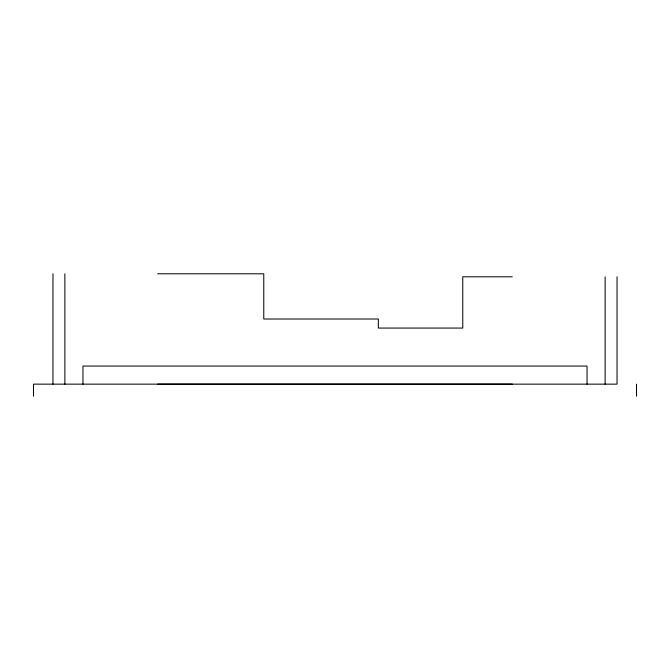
<?xml version="1.0" encoding="UTF-8"?>
<svg xmlns="http://www.w3.org/2000/svg" width="670" height="670" viewBox="0 0 670 670"><rect width="100%" height="100%" fill="white"/><g stroke="black" fill="none" stroke-linecap="round" stroke-linejoin="round"><path stroke-width="1" d="M157.643 273.796L263.771 273.796L263.771 319.021L378.341 319.021L378.341 328.066L462.761 328.066L462.761 276.81L512.257 276.81M636.5 384.144L636.5 396.204M617.037 276.81L617.037 384.144L33.5 384.144L33.5 396.204M605.127 276.81L605.127 384.144M587.037 384.144L587.037 366.055L82.963 366.055L82.963 384.144M512.257 384.144L157.643 384.144M64.873 273.796L64.873 384.144M52.964 273.796L52.964 384.144"/></g></svg>
